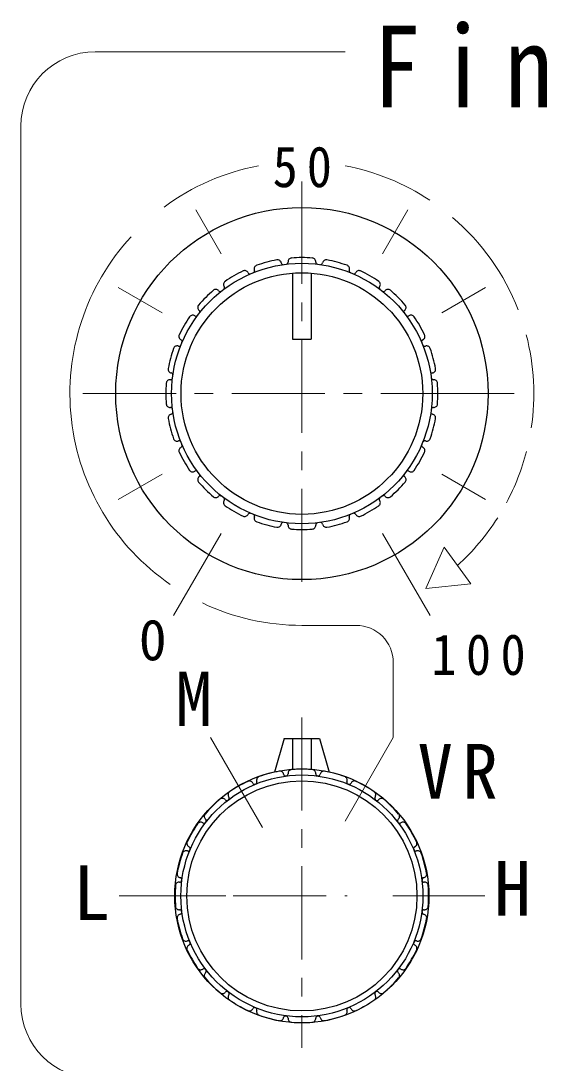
# Model space of a CAD drawing. Units: millimetres on the paper. Extents: x -288 to 1485, y -698 to 177.
# Drawn here: x -114.4 to -86.3, y 82.1 to 138.1 of the extents above; entities that cross this region are included whole.
import ezdxf
from ezdxf.enums import TextEntityAlignment as Align

# ---------------------------------------------------------------- set-up
doc = ezdxf.new("R2010")
doc.units = ezdxf.units.MM
doc.linetypes.add('CHAIN1', pattern=[8, 5, -1, 1, -1])
for name, color, linetype, lineweight in [('0-1_外形1', 3, 'Continuous', 25), ('0-9_中心線', 3, 'Continuous', 25), ('0-A_寸法文字', 1, 'Continuous', 9), ('0-F', 3, 'Continuous', 25)]:
    doc.layers.add(name, color=color, linetype=linetype, lineweight=lineweight)
doc.styles.add('ＭＳ ゴシック', font='')
doc.styles.get('ＭＳ ゴシック').set_extended_font_data('MS Gothic')

msp = doc.modelspace()

# ---------------------------------------------------------------- linework, layer by layer
at = {"layer": '0-1_外形1'}
for p, q in [((-100.404, 125.086), (-100.404, 125.085)), ((-100.037, 125.134), (-100.037, 125.133)), ((-98.55, 125.134), (-98.55, 125.133)), ((-98.183, 125.086), (-98.183, 125.085)), ((-102.182, 124.559), (-102.182, 124.559)), ((-101.841, 124.701), (-101.84, 124.7)), ((-99.794, 124.541), (-99.794, 120.984)), ((-98.794, 124.541), (-98.794, 120.984)), ((-96.746, 124.701), (-96.747, 124.7)), ((-96.405, 124.559), (-96.405, 124.559)), ((-103.47, 123.816), (-103.47, 123.815)), ((-95.117, 123.816), (-95.117, 123.815)), ((-103.764, 123.59), (-103.763, 123.59)), ((-94.823, 123.59), (-94.824, 123.59)), ((-105.041, 122.245), (-105.04, 122.245)), ((-104.816, 122.539), (-104.815, 122.538)), ((-93.772, 122.539), (-93.772, 122.538)), ((-93.547, 122.245), (-93.547, 122.245)), ((-105.926, 120.616), (-105.925, 120.615)), ((-105.784, 120.957), (-105.784, 120.957)), ((-99.794, 120.984), (-98.794, 120.984)), ((-92.803, 120.957), (-92.804, 120.957)), ((-92.661, 120.616), (-92.662, 120.615)), ((-106.359, 118.812), (-106.358, 118.812)), ((-106.311, 119.179), (-106.31, 119.179)), ((-92.276, 119.179), (-92.277, 119.179)), ((-92.228, 118.812), (-92.229, 118.812)), ((-106.359, 117.325), (-106.358, 117.325)), ((-92.228, 117.325), (-92.229, 117.325)), ((-106.311, 116.958), (-106.31, 116.958)), ((-92.276, 116.958), (-92.277, 116.958)), ((-105.926, 115.521), (-105.925, 115.522)), ((-92.661, 115.521), (-92.662, 115.522)), ((-105.784, 115.18), (-105.784, 115.18)), ((-92.803, 115.18), (-92.804, 115.18)), ((-105.041, 113.892), (-105.04, 113.892)), ((-93.547, 113.892), (-93.547, 113.892)), ((-104.816, 113.598), (-104.815, 113.599)), ((-93.772, 113.598), (-93.772, 113.599)), ((-103.764, 112.546), (-103.763, 112.547)), ((-103.47, 112.321), (-103.47, 112.322)), ((-95.117, 112.321), (-95.117, 112.322)), ((-94.823, 112.546), (-94.824, 112.547)), ((-102.182, 111.578), (-102.182, 111.578)), ((-96.405, 111.578), (-96.405, 111.578)), ((-101.841, 111.436), (-101.84, 111.437)), ((-100.404, 111.051), (-100.404, 111.052)), ((-100.037, 111.003), (-100.037, 111.004)), ((-98.55, 111.003), (-98.55, 111.004)), ((-98.183, 111.051), (-98.183, 111.052)), ((-96.746, 111.436), (-96.747, 111.437)), ((-100.247, 99.523), (-100.766, 97.719)), ((-100.247, 99.523), (-98.34, 99.523)), ((-99.794, 99.523), (-99.794, 97.863)), ((-98.794, 99.523), (-98.794, 97.863)), ((-98.34, 99.523), (-97.821, 97.719)), ((-100.275, 97.608), (-100.275, 97.607)), ((-100.037, 97.639), (-100.037, 97.638)), ((-98.55, 97.639), (-98.55, 97.638)), ((-98.312, 97.608), (-98.312, 97.607)), ((-101.934, 97.131), (-101.934, 97.13)), ((-101.712, 97.223), (-101.712, 97.222)), ((-96.875, 97.223), (-96.875, 97.222)), ((-96.653, 97.131), (-96.654, 97.13)), ((-103.222, 96.387), (-103.222, 96.387)), ((-95.365, 96.387), (-95.366, 96.387)), ((-103.413, 96.241), (-103.412, 96.241)), ((-95.175, 96.241), (-95.175, 96.241)), ((-104.61, 94.999), (-104.61, 94.998)), ((-104.464, 95.189), (-104.464, 95.189)), ((-94.123, 95.189), (-94.123, 95.189)), ((-93.977, 94.999), (-93.977, 94.998)), ((-105.354, 93.711), (-105.353, 93.71)), ((-93.233, 93.711), (-93.234, 93.71)), ((-105.446, 93.489), (-105.445, 93.489)), ((-93.141, 93.489), (-93.142, 93.489)), ((-105.831, 92.052), (-105.83, 92.052)), ((-92.756, 92.052), (-92.757, 92.052)), ((-105.862, 91.814), (-105.862, 91.814)), ((-92.725, 91.814), (-92.726, 91.814)), ((-105.862, 90.327), (-105.862, 90.327)), ((-92.725, 90.327), (-92.726, 90.327)), ((-105.831, 90.089), (-105.83, 90.089)), ((-92.756, 90.089), (-92.757, 90.089)), ((-105.446, 88.652), (-105.445, 88.652)), ((-93.141, 88.652), (-93.142, 88.652)), ((-105.354, 88.43), (-105.353, 88.43)), ((-93.233, 88.43), (-93.234, 88.43)), ((-104.61, 87.142), (-104.61, 87.142)), ((-104.464, 86.951), (-104.464, 86.952)), ((-94.123, 86.951), (-94.123, 86.952)), ((-93.977, 87.142), (-93.977, 87.142)), ((-103.413, 85.9), (-103.412, 85.9)), ((-103.222, 85.754), (-103.222, 85.754)), ((-95.365, 85.754), (-95.366, 85.754)), ((-95.175, 85.9), (-95.175, 85.9)), ((-101.934, 85.01), (-101.934, 85.011)), ((-101.712, 84.918), (-101.712, 84.919)), ((-96.875, 84.918), (-96.875, 84.919)), ((-96.653, 85.01), (-96.654, 85.011)), ((-100.275, 84.533), (-100.275, 84.534)), ((-100.037, 84.502), (-100.037, 84.502)), ((-98.55, 84.502), (-98.55, 84.502)), ((-98.312, 84.533), (-98.312, 84.534))]:
    msp.add_line(p, q, dxfattribs=at)
for centre, radius in [((-99.294, 118.068), 10), ((-99.294, 118.068), 7), ((-99.294, 118.068), 6.492), ((-99.294, 91.07), 6.826), ((-99.294, 91.07), 6.5), ((-99.294, 91.07), 6.182)]:
    msp.add_circle(centre, radius, dxfattribs=at)
for centre, radius, start, end in [((-101.654, 124.772), 0.2, 109.3898, 201), ((-99.291, 118.058), 7.317, 100.6102, 109.3898), ((-100.601, 125.054), 0.2, 9, 100.6102), ((-100.305, 125.101), 0.1, 189, 278.1948), ((-100.137, 125.124), 0.1, 276.8052, 6), ((-99.838, 125.154), 0.2, 94.3898, 186), ((-99.294, 118.057), 7.317, 85.6102, 94.3898), ((-98.749, 125.154), 0.2, 354, 85.6102), ((-98.45, 125.124), 0.1, 174, 263.1948), ((-98.282, 125.101), 0.1, 261.8052, 351), ((-97.986, 125.054), 0.2, 79.3898, 171), ((-99.296, 118.058), 7.317, 70.6102, 79.3898), ((-96.933, 124.772), 0.2, 339, 70.6102), ((-99.288, 118.059), 7.317, 115.6102, 124.3898), ((-102.365, 124.477), 0.2, 24, 115.6102), ((-102.091, 124.6), 0.1, 204, 293.1948), ((-101.934, 124.665), 0.1, 291.8052, 21), ((-96.653, 124.665), 0.1, 159, 248.1948), ((-96.496, 124.6), 0.1, 246.8052, 336), ((-96.223, 124.477), 0.2, 64.3898, 156), ((-99.299, 118.059), 7.317, 55.6102, 64.3898), ((-103.308, 123.932), 0.2, 124.3898, 216), ((-103.551, 123.757), 0.1, 306.8052, 36), ((-95.279, 123.932), 0.2, 324, 55.6102), ((-95.036, 123.757), 0.1, 144, 233.1948), ((-99.286, 118.061), 7.317, 130.6102, 139.3898), ((-103.919, 123.464), 0.2, 39, 130.6102), ((-103.686, 123.653), 0.1, 219, 308.1948), ((-94.901, 123.653), 0.1, 231.8052, 321), ((-94.669, 123.464), 0.2, 49.3898, 141), ((-99.301, 118.061), 7.317, 40.6102, 49.3898), ((-104.689, 122.694), 0.2, 139.3898, 231), ((-93.898, 122.694), 0.2, 309, 40.6102), ((-99.284, 118.063), 7.317, 145.6102, 154.3898), ((-105.158, 122.083), 0.2, 54, 145.6102), ((-104.982, 122.326), 0.1, 234, 323.1948), ((-104.879, 122.461), 0.1, 321.8052, 51), ((-93.709, 122.461), 0.1, 129, 218.1948), ((-93.605, 122.326), 0.1, 216.8052, 306), ((-93.43, 122.083), 0.2, 34.3898, 126), ((-99.303, 118.063), 7.317, 25.6102, 34.3898), ((-105.702, 121.139), 0.2, 154.3898, 246), ((-92.885, 121.139), 0.2, 294, 25.6102), ((-99.283, 118.066), 7.317, 160.6102, 169.3898), ((-105.997, 120.429), 0.2, 69, 160.6102), ((-105.89, 120.709), 0.1, 249, 338.1948), ((-105.825, 120.866), 0.1, 336.8052, 66), ((-92.762, 120.866), 0.1, 114, 203.1948), ((-92.697, 120.709), 0.1, 201.8052, 291), ((-92.59, 120.429), 0.2, 19.3898, 111), ((-99.304, 118.066), 7.317, 10.6102, 19.3898), ((-106.279, 119.376), 0.2, 169.3898, 261), ((-92.308, 119.376), 0.2, 279, 10.6102), ((-106.379, 118.613), 0.2, 84, 175.6102), ((-106.349, 118.912), 0.1, 264, 353.1948), ((-106.327, 119.08), 0.1, 351.8052, 81), ((-92.261, 119.08), 0.1, 99, 188.1948), ((-92.238, 118.912), 0.1, 186.8052, 276), ((-92.208, 118.613), 0.2, 4.3898, 96), ((-99.283, 118.068), 7.317, 175.6102, 184.3898), ((-99.305, 118.068), 7.317, 355.6102, 4.3898), ((-106.379, 117.524), 0.2, 184.3898, 276), ((-106.349, 117.225), 0.1, 6.8052, 96), ((-106.327, 117.057), 0.1, 279, 8.1948), ((-92.261, 117.057), 0.1, 171.8052, 261), ((-92.238, 117.225), 0.1, 84, 173.1948), ((-92.208, 117.524), 0.2, 264, 355.6102), ((-106.279, 116.761), 0.2, 99, 190.6102), ((-99.283, 118.071), 7.317, 190.6102, 199.3898), ((-99.304, 118.071), 7.317, 340.6102, 349.3898), ((-92.308, 116.761), 0.2, 349.3898, 81), ((-105.997, 115.708), 0.2, 199.3898, 291), ((-105.89, 115.428), 0.1, 21.8052, 111), ((-92.697, 115.428), 0.1, 69, 158.1948), ((-92.59, 115.708), 0.2, 249, 340.6102), ((-105.702, 114.997), 0.2, 114, 205.6102), ((-99.284, 118.074), 7.317, 205.6102, 214.3898), ((-105.825, 115.271), 0.1, 294, 23.1948), ((-99.303, 118.074), 7.317, 325.6102, 334.3898), ((-92.762, 115.271), 0.1, 156.8052, 246), ((-92.885, 114.997), 0.2, 334.3898, 66), ((-105.158, 114.054), 0.2, 214.3898, 306), ((-104.982, 113.811), 0.1, 36.8052, 126), ((-104.879, 113.676), 0.1, 309, 38.1948), ((-93.709, 113.676), 0.1, 141.8052, 231), ((-93.605, 113.811), 0.1, 54, 143.1948), ((-93.43, 114.054), 0.2, 234, 325.6102), ((-104.689, 113.443), 0.2, 129, 220.6102), ((-99.286, 118.076), 7.317, 220.6102, 229.3898), ((-99.301, 118.076), 7.317, 310.6102, 319.3898), ((-93.898, 113.443), 0.2, 319.3898, 51), ((-103.919, 112.673), 0.2, 229.3898, 321), ((-103.686, 112.483), 0.1, 51.8052, 141), ((-103.308, 112.205), 0.2, 144, 235.6102), ((-103.551, 112.38), 0.1, 324, 53.1948), ((-99.288, 118.078), 7.317, 235.6102, 244.3898), ((-99.299, 118.078), 7.317, 295.6102, 304.3898), ((-95.279, 112.205), 0.2, 304.3898, 36), ((-95.036, 112.38), 0.1, 126.8052, 216), ((-94.901, 112.483), 0.1, 39, 128.1948), ((-94.669, 112.673), 0.2, 219, 310.6102), ((-102.365, 111.66), 0.2, 244.3898, 336), ((-102.091, 111.537), 0.1, 66.8052, 156), ((-101.934, 111.472), 0.1, 339, 68.1948), ((-96.653, 111.472), 0.1, 111.8052, 201), ((-96.496, 111.537), 0.1, 24, 113.1948), ((-96.223, 111.66), 0.2, 204, 295.6102), ((-101.654, 111.365), 0.2, 159, 250.6102), ((-99.291, 118.079), 7.317, 250.6102, 259.3898), ((-100.601, 111.083), 0.2, 259.3898, 351), ((-100.305, 111.036), 0.1, 81.8052, 171), ((-100.137, 111.013), 0.1, 354, 83.1948), ((-99.838, 110.983), 0.2, 174, 265.6102), ((-98.749, 110.983), 0.2, 274.3898, 6), ((-98.45, 111.013), 0.1, 96.8052, 186), ((-98.282, 111.036), 0.1, 9, 98.1948), ((-97.986, 111.083), 0.2, 189, 280.6102), ((-99.296, 118.079), 7.317, 280.6102, 289.3898), ((-96.933, 111.365), 0.2, 289.3898, 21), ((-99.294, 118.079), 7.317, 265.6102, 274.3898), ((-101.525, 97.294), 0.2, 109.3898, 201), ((-99.162, 90.58), 7.317, 100.6102, 109.3898), ((-100.473, 97.576), 0.2, 9, 100.6102), ((-100.177, 97.624), 0.1, 189, 278.1948), ((-100.137, 97.629), 0.1, 276.8052, 6), ((-99.838, 97.659), 0.2, 94.3898, 186), ((-99.294, 90.563), 7.317, 85.6102, 94.3898), ((-98.749, 97.659), 0.2, 354, 85.6102), ((-98.45, 97.629), 0.1, 174, 263.1948), ((-98.411, 97.624), 0.1, 261.8052, 351), ((-98.114, 97.576), 0.2, 79.3898, 171), ((-99.425, 90.58), 7.317, 70.6102, 79.3898), ((-97.062, 97.294), 0.2, 339, 70.6102), ((-99.04, 90.631), 7.317, 115.6102, 124.3898), ((-102.116, 97.049), 0.2, 24, 115.6102), ((-101.843, 97.172), 0.1, 204, 293.1948), ((-101.806, 97.187), 0.1, 291.8052, 21), ((-96.782, 97.187), 0.1, 159, 248.1948), ((-96.745, 97.172), 0.1, 246.8052, 336), ((-96.471, 97.049), 0.2, 64.3898, 156), ((-99.547, 90.631), 7.317, 55.6102, 64.3898), ((-103.06, 96.504), 0.2, 124.3898, 216), ((-103.303, 96.328), 0.1, 306.8052, 36), ((-95.527, 96.504), 0.2, 324, 55.6102), ((-95.284, 96.328), 0.1, 144, 233.1948), ((-98.935, 90.711), 7.317, 130.6102, 139.3898), ((-103.567, 96.115), 0.2, 39, 130.6102), ((-103.335, 96.304), 0.1, 219, 308.1948), ((-95.252, 96.304), 0.1, 231.8052, 321), ((-95.02, 96.115), 0.2, 49.3898, 141), ((-99.653, 90.711), 7.317, 40.6102, 49.3898), ((-104.338, 95.344), 0.2, 139.3898, 231), ((-94.249, 95.344), 0.2, 309, 40.6102), ((-98.854, 90.817), 7.317, 145.6102, 154.3898), ((-104.727, 94.837), 0.2, 54, 145.6102), ((-104.552, 95.08), 0.1, 234, 323.1948), ((-104.527, 95.112), 0.1, 321.8052, 51), ((-94.06, 95.112), 0.1, 129, 218.1948), ((-94.035, 95.08), 0.1, 216.8052, 306), ((-93.86, 94.837), 0.2, 34.3898, 126), ((-99.733, 90.817), 7.317, 25.6102, 34.3898), ((-105.272, 93.893), 0.2, 154.3898, 246), ((-105.41, 93.582), 0.1, 249, 338.1948), ((-105.395, 93.619), 0.1, 336.8052, 66), ((-93.192, 93.619), 0.1, 114, 203.1948), ((-93.177, 93.582), 0.1, 201.8052, 291), ((-93.315, 93.893), 0.2, 294, 25.6102), ((-98.803, 90.939), 7.317, 160.6102, 169.3898), ((-105.517, 93.302), 0.2, 69, 160.6102), ((-93.07, 93.302), 0.2, 19.3898, 111), ((-99.784, 90.939), 7.317, 10.6102, 19.3898), ((-105.799, 92.249), 0.2, 169.3898, 261), ((-105.852, 91.914), 0.1, 264, 353.1948), ((-105.847, 91.953), 0.1, 351.8052, 81), ((-92.74, 91.953), 0.1, 99, 188.1948), ((-92.735, 91.914), 0.1, 186.8052, 276), ((-92.788, 92.249), 0.2, 279, 10.6102), ((-98.786, 91.07), 7.317, 175.6102, 184.3898), ((-105.882, 91.615), 0.2, 84, 175.6102), ((-92.705, 91.615), 0.2, 4.3898, 96), ((-99.801, 91.07), 7.317, 355.6102, 4.3898), ((-105.882, 90.526), 0.2, 184.3898, 276), ((-105.852, 90.227), 0.1, 6.8052, 96), ((-105.847, 90.187), 0.1, 279, 8.1948), ((-92.74, 90.187), 0.1, 171.8052, 261), ((-92.735, 90.227), 0.1, 84, 173.1948), ((-92.705, 90.526), 0.2, 264, 355.6102), ((-105.799, 89.891), 0.2, 99, 190.6102), ((-98.803, 91.202), 7.317, 190.6102, 199.3898), ((-99.784, 91.202), 7.317, 340.6102, 349.3898), ((-92.788, 89.891), 0.2, 349.3898, 81), ((-105.517, 88.839), 0.2, 199.3898, 291), ((-105.41, 88.558), 0.1, 21.8052, 111), ((-105.395, 88.521), 0.1, 294, 23.1948), ((-93.192, 88.521), 0.1, 156.8052, 246), ((-93.177, 88.558), 0.1, 69, 158.1948), ((-93.07, 88.839), 0.2, 249, 340.6102), ((-105.272, 88.248), 0.2, 114, 205.6102), ((-98.854, 91.324), 7.317, 205.6102, 214.3898), ((-99.733, 91.324), 7.317, 325.6102, 334.3898), ((-93.315, 88.248), 0.2, 334.3898, 66), ((-104.727, 87.304), 0.2, 214.3898, 306), ((-104.552, 87.061), 0.1, 36.8052, 126), ((-104.338, 86.797), 0.2, 129, 220.6102), ((-104.527, 87.029), 0.1, 309, 38.1948), ((-94.06, 87.029), 0.1, 141.8052, 231), ((-94.249, 86.797), 0.2, 319.3898, 51), ((-94.035, 87.061), 0.1, 54, 143.1948), ((-93.86, 87.304), 0.2, 234, 325.6102), ((-98.935, 91.429), 7.317, 220.6102, 229.3898), ((-99.653, 91.429), 7.317, 310.6102, 319.3898), ((-103.567, 86.026), 0.2, 229.3898, 321), ((-103.335, 85.837), 0.1, 51.8052, 141), ((-103.06, 85.637), 0.2, 144, 235.6102), ((-103.303, 85.812), 0.1, 324, 53.1948), ((-95.527, 85.637), 0.2, 304.3898, 36), ((-95.284, 85.812), 0.1, 126.8052, 216), ((-95.252, 85.837), 0.1, 39, 128.1948), ((-95.02, 86.026), 0.2, 219, 310.6102), ((-99.04, 91.51), 7.317, 235.6102, 244.3898), ((-99.547, 91.51), 7.317, 295.6102, 304.3898), ((-102.116, 85.092), 0.2, 244.3898, 336), ((-101.843, 84.969), 0.1, 66.8052, 156), ((-101.806, 84.954), 0.1, 339, 68.1948), ((-101.525, 84.847), 0.2, 159, 250.6102), ((-99.162, 91.561), 7.317, 250.6102, 259.3898), ((-100.177, 84.517), 0.1, 81.8052, 171), ((-100.137, 84.512), 0.1, 354, 83.1948), ((-98.45, 84.512), 0.1, 96.8052, 186), ((-98.411, 84.517), 0.1, 9, 98.1948), ((-99.425, 91.561), 7.317, 280.6102, 289.3898), ((-97.062, 84.847), 0.2, 289.3898, 21), ((-96.782, 84.954), 0.1, 111.8052, 201), ((-96.745, 84.969), 0.1, 24, 113.1948), ((-96.471, 85.092), 0.2, 204, 295.6102), ((-100.473, 84.565), 0.2, 259.3898, 351), ((-99.838, 84.482), 0.2, 174, 265.6102), ((-99.294, 91.578), 7.317, 265.6102, 274.3898), ((-98.749, 84.482), 0.2, 274.3898, 6), ((-98.114, 84.565), 0.2, 189, 280.6102)]:
    msp.add_arc(centre, radius, start, end, dxfattribs=at)
at = {"layer": '0-9_中心線', "color": 4, "linetype": 'CHAIN1', "lineweight": 9}
for p, q in [((-99.294, 128.956), (-99.294, 107.054)), ((-111.053, 118.068), (-87.725, 118.068)), ((-99.294, 100.662), (-99.294, 82.907)), ((-102.987, 91.07), (-96.86, 91.07))]:
    msp.add_line(p, q, dxfattribs=at)
at = {"layer": '0-A_寸法文字'}
for p, q in [((-96.966, 136.438), (-110.389, 136.438)), ((-114.389, 132.438), (-114.389, 85.262)), ((-103.632, 110.555), (-106.183, 106.136)), ((-94.956, 110.555), (-92.404, 106.136)), ((-96.383, 105.609), (-99.294, 105.609)), ((-94.383, 103.609), (-94.383, 99.577)), ((-104.205, 99.577), (-101.417, 94.748)), ((-96.974, 95.088), (-94.383, 99.577)), ((-109.116, 91.07), (-103.387, 91.07)), ((-89.472, 91.07), (-94.412, 91.07))]:
    msp.add_line(p, q, dxfattribs=at)
msp.add_lwpolyline([(-92.638, 107.591), (-90.227, 107.844), (-91.652, 109.806)], close=True, dxfattribs=at)
for centre, radius, start, end in [((-110.389, 132.438), 4, 90, 180), ((-99.294, 118.068), 12.459, 100.7659, 126.4453), ((-99.294, 118.068), 12.459, 56.5215, 79.2548), ((-99.294, 118.068), 12.459, 21.1559, 49.4693), ((-99.294, 118.068), 12.459, 137.4201, 235.4001), ((-99.294, 118.068), 12.459, 351.4731, 14.6479), ((-99.294, 118.068), 12.459, 331.9203, 345.5148), ((-99.294, 118.068), 12.459, 312.1075, 327.6275), ((-99.294, 118.068), 12.459, 244.5999, 270), ((-96.383, 103.609), 2, 0, 90), ((-110.389, 85.262), 4, 180, 270)]:
    msp.add_arc(centre, radius, start, end, dxfattribs=at)
at = {"layer": '0-F', "color": 1, "lineweight": 9}
for p, q in [((-99.294, 126.744), (-99.294, 129.466)), ((-103.632, 125.582), (-104.992, 127.939)), ((-94.956, 125.582), (-93.595, 127.939)), ((-106.807, 122.406), (-109.164, 123.767)), ((-91.78, 122.406), (-89.423, 123.767)), ((-107.97, 118.068), (-110.691, 118.068)), ((-90.618, 118.068), (-87.896, 118.068)), ((-106.807, 113.73), (-109.164, 112.37)), ((-91.78, 113.73), (-89.423, 112.37))]:
    msp.add_line(p, q, dxfattribs=at)

# ---------------------------------------------------------------- texts
at = {"layer": '0-A_寸法文字', "style": 'ＭＳ ゴシック'}
for s, height, p in [('0', 2.199, (-108.053, 103.074)), ('M', 2.933, (-106.099, 99.316)), ('L', 2.933, (-111.587, 88.901)), ('H', 2.933, (-88.972, 89.128))]:
    msp.add_text(s, height=height, dxfattribs=at).set_placement(p, align=Align.BOTTOM_LEFT)
at = {"layer": '0-A_寸法文字', "color": 5, "insert": (-95.454, 133.375), "char_height": 4.399, "attachment_point": 7, "style": 'ＭＳ ゴシック'}
msp.add_mtext('\\T1.39;\\W0.85;Fine-Z', dxfattribs=at)
at = {"layer": '0-A_寸法文字', "attachment_point": 7, "style": 'ＭＳ ゴシック'}
for s, insert, char_height in [('\\T1.36;\\W0.9;50', (-100.86, 129.124), 2.199), ('\\T1.38;\\W0.9;100', (-92.336, 102.912), 2.199), ('\\T1.27;\\W0.95;VR', (-93.08, 96.306), 2.933)]:
    msp.add_mtext(s, dxfattribs=dict(at, insert=insert, char_height=char_height))

doc.saveas('drawing.dxf')
